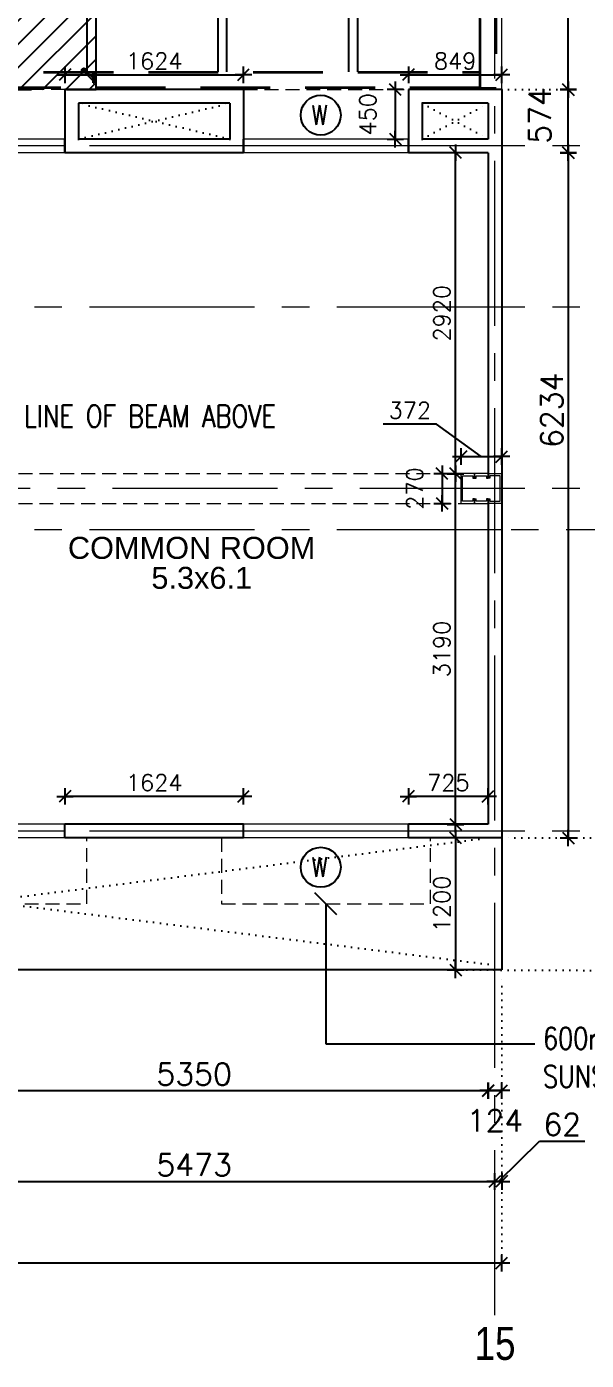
# Model space of a CAD drawing. Header units: inches. Extents: x -234845 to -176446, y -524542 to -442800.
# Drawn here: x -187731 to -182641, y -489235 to -477102 of the extents above; entities that cross this region are included whole.
import ezdxf
from ezdxf.enums import TextEntityAlignment as Align

# ---------------------------------------------------------------- set-up
doc = ezdxf.new("R2010")
doc.units = ezdxf.units.IN
doc.header["$MEASUREMENT"] = 0
doc.header["$PDMODE"] = 34
doc.header["$PDSIZE"] = -10
for name, pattern in [('CENTER2', [1.125, 0.75, -0.125, 0.125, -0.125]), ('DASHED', [19.05, 12.7, -6.35]), ('DOT2', [0.125, 0, -0.125]), ('HIDDEN', [0.375, 0.25, -0.125])]:
    doc.linetypes.add(name, pattern=pattern)
for name, color, linetype in [('1', 35, 'Continuous'), ('4', 4, 'Continuous'), ('ADOOR', 14, 'Continuous'), ('arrow', 23, 'Continuous'), ('COLUMN', 6, 'Continuous'), ('Dim dotted', 30, 'Continuous'), ('Dimension', 10, 'Continuous'), ('DIMENSION1', 4, 'Continuous'), ('GFRG PANELS', 4, 'Continuous'), ('GLASS', 8, 'Continuous'), ('GRID TXT', 4, 'Continuous'), ('GRID-TAGS', 31, 'Continuous'), ('steel column', 6, 'Continuous'), ('STEPS', 161, 'Continuous'), ('win tag', 144, 'Continuous')]:
    doc.layers.add(name, color=color, linetype=linetype)
for name, color, linetype, lineweight in [('DIM', 20, 'Continuous', 25), ('Grid', 254, 'Continuous', 15), ('TEXT', 32, 'Continuous', 18), ('win', 14, 'Continuous', 13)]:
    doc.layers.add(name, color=color, linetype=linetype, lineweight=lineweight)
doc.styles.add('ARIAL', font='arial.ttf')
doc.styles.add('RMTXT', font='romans.shx')
doc.styles.add('ROMANS', font='romans.shx', dxfattribs={"width": 0.8})
doc.styles.get("Standard").update_dxf_attribs({"font": 'arial.ttf'})
doc.styles.add('style1', font='romans.shx', dxfattribs={"width": 0.8})
doc.dimstyles.new('ELEV-DIM', dxfattribs={"dimtxt": 150, "dimasz": 1, "dimexe": 100, "dimexo": 150, "dimgap": 50, "dimtad": 1, "dimdec": 0, "dimzin": 0, "dimdsep": 46, "dimtxsty": 'RMTXT', "dimblk": 'ARH4', "dimcen": 0.09375, "dimdle": 100, "dimse1": 1, "dimse2": 1, "dimclrd": 256, "dimclre": 256, "dimclrt": 151, "dimadec": 0, "dimazin": 0, "dimtfac": 50, "dimtdec": 0, "dimtofl": 0, "dimtmove": 2, "dimatfit": 3, "dimldrblk": 'OBLIQUE', "dimfxl": 1, "dimtolj": 1, "dimtzin": 0, "dimlwd": -1, "dimlwe": -1, "dimarcsym": 0})

# ---------------------------------------------------------------- blocks, each defined once
blk = doc.blocks.new('A$C52683649')
at = {"layer": 'win'}
for p, q in [((0, 124), (1500, 124)), ((0, 62), (1500, 62)), ((0, 0), (1500, 0))]:
    blk.add_line(p, q, dxfattribs=at)
blk = doc.blocks.new('ARH4')
for p, q in [((0, -75), (0, 75)), ((-53.033, -53.033), (53.033, 53.033)), ((75, 0), (-75, 0))]:
    blk.add_line(p, q)
blk = doc.blocks.new('*D583')
at = {"layer": 'DEFPOINTS', "color": 0, "transparency": 16777216}
for p in [(-183410, -485733), (-223252, -488267), (-223252, -488351)]:
    blk.add_point(p, dxfattribs=at)
at = {"layer": 'Dimension', "transparency": 16777216}
blk.add_line((-183411, -488351), (-223251, -488351), dxfattribs=at)
at = {"layer": 'Dimension', "transparency": 16777216, "rotation": 180}
blk.add_blockref('ARH4', (-223252, -488351), dxfattribs=at)
at = {"layer": 'Dimension', "transparency": 16777216}
blk.add_blockref('ARH4', (-183410, -488351), dxfattribs=at)
at = {"layer": 'Dimension', "color": 151, "lineweight": 0, "transparency": 16777216, "insert": (-203331, -488201), "char_height": 200, "attachment_point": 5, "style": 'RMTXT'}
blk.add_mtext('\\A1;39842', dxfattribs=at)
blk = doc.blocks.new('_Oblique')
at = {"color": 0, "linetype": 'ByBlock', "lineweight": -2}
blk.add_line((-0.5, -0.5), (0.5, 0.5), dxfattribs=at)
blk = doc.blocks.new('*D585')
at = {"layer": 'DEFPOINTS', "color": 0, "transparency": 16777216}
for p in [(-183460, -469897), (-183410, -484483), (-179772, -484483)]:
    blk.add_point(p, dxfattribs=at)
at = {"layer": 'Dimension', "transparency": 16777216}
blk.add_line((-179772, -469898), (-179772, -484482), dxfattribs=at)
for p, rotation in [((-179772, -469897), 90), ((-179772, -484483), 270)]:
    blk.add_blockref('ARH4', p, dxfattribs=dict(at, rotation=rotation))
at = {"layer": 'Dimension', "color": 151, "lineweight": 0, "transparency": 16777216, "insert": (-179922, -477190), "char_height": 200, "attachment_point": 5, "rotation": 90, "style": 'RMTXT'}
blk.add_mtext('\\A1;14586', dxfattribs=at)
blk = doc.blocks.new('*D586')
at = {"layer": 'DEFPOINTS', "color": 0, "transparency": 16777216}
for p in [(-184923, -484483, 2), (-189644, -485683), (-179772, -485683)]:
    blk.add_point(p, dxfattribs=at)
at = {"layer": 'Dimension', "transparency": 16777216}
blk.add_line((-179772, -484484), (-179772, -485682), dxfattribs=at)
for p, rotation in [((-179772, -484483), 90), ((-179772, -485683), 270)]:
    blk.add_blockref('ARH4', p, dxfattribs=dict(at, rotation=rotation))
at = {"layer": 'Dimension', "color": 151, "lineweight": 0, "transparency": 16777216, "insert": (-179922, -485083), "char_height": 200, "attachment_point": 5, "rotation": 90, "style": 'RMTXT'}
blk.add_mtext('\\A1;1200', dxfattribs=at)
blk = doc.blocks.new('*D600')
at = {"layer": 'DEFPOINTS', "color": 0, "transparency": 16777216}
for p in [(-183472, -485887), (-188945, -486339, 2), (-183472, -487608)]:
    blk.add_point(p, dxfattribs=at)
at = {"layer": 'Dimension', "transparency": 16777216}
blk.add_line((-188944, -487608), (-183473, -487608), dxfattribs=at)
at = {"layer": 'Dimension', "transparency": 16777216, "rotation": 180}
blk.add_blockref('ARH4', (-188945, -487608), dxfattribs=at)
at = {"layer": 'Dimension', "transparency": 16777216}
blk.add_blockref('ARH4', (-183472, -487608), dxfattribs=at)
at = {"layer": 'Dimension', "color": 151, "lineweight": 0, "transparency": 16777216, "insert": (-186208, -487458), "char_height": 200, "attachment_point": 5, "style": 'RMTXT'}
blk.add_mtext('\\A1;5473', dxfattribs=at)
blk = doc.blocks.new('*D623')
at = {"layer": 'DEFPOINTS', "color": 0, "transparency": 16777216}
for p in [(-183472, -485733), (-183410, -485733), (-183410, -487608)]:
    blk.add_point(p, dxfattribs=at)
at = {"layer": 'Dimension', "transparency": 16777216}
for p, q in [((-183441, -487608), (-183068, -487240)), ((-183068, -487240), (-182653, -487240)), ((-183473, -487608), (-183474, -487608)), ((-183472, -487608), (-183410, -487608)), ((-183409, -487608), (-183408, -487608))]:
    blk.add_line(p, q, dxfattribs=at)
blk.add_blockref('ARH4', (-183472, -487608), dxfattribs=at)
at = {"layer": 'Dimension', "transparency": 16777216, "rotation": 180}
blk.add_blockref('ARH4', (-183410, -487608), dxfattribs=at)
at = {"layer": 'Dimension', "color": 151, "lineweight": 0, "transparency": 16777216, "insert": (-182860, -487090), "char_height": 200, "attachment_point": 5, "style": 'RMTXT'}
blk.add_mtext('\\A1;62', dxfattribs=at)
blk = doc.blocks.new('*D675')
at = {"layer": 'DEFPOINTS', "color": 0, "transparency": 16777216}
for p in [(-183534, -484471), (-183410, -484483), (-183410, -486782)]:
    blk.add_point(p, dxfattribs=at)
at = {"layer": 'Dimension', "transparency": 16777216}
blk.add_line((-183533, -486782), (-183411, -486782), dxfattribs=at)
at = {"layer": 'Dimension', "transparency": 16777216, "rotation": 180}
blk.add_blockref('ARH4', (-183534, -486782), dxfattribs=at)
at = {"layer": 'Dimension', "transparency": 16777216}
blk.add_blockref('ARH4', (-183410, -486782), dxfattribs=at)
at = {"layer": 'Dimension', "color": 151, "lineweight": 0, "transparency": 16777216, "insert": (-183472, -487055), "char_height": 200, "attachment_point": 5, "style": 'RMTXT'}
blk.add_mtext('\\A1;124', dxfattribs=at)
blk = doc.blocks.new('*D676')
at = {"layer": 'DEFPOINTS', "color": 0, "transparency": 16777216}
for p in [(-183533, -484359), (-188883, -484483, 2), (-183533, -486782)]:
    blk.add_point(p, dxfattribs=at)
at = {"layer": 'Dimension', "transparency": 16777216}
blk.add_line((-188882, -486782), (-183534, -486782), dxfattribs=at)
at = {"layer": 'Dimension', "transparency": 16777216, "rotation": 180}
blk.add_blockref('ARH4', (-188883, -486782), dxfattribs=at)
at = {"layer": 'Dimension', "transparency": 16777216}
blk.add_blockref('ARH4', (-183533, -486782), dxfattribs=at)
at = {"layer": 'Dimension', "color": 151, "lineweight": 0, "transparency": 16777216, "insert": (-186208, -486632), "char_height": 200, "attachment_point": 5, "style": 'RMTXT'}
blk.add_mtext('\\A1;5350', dxfattribs=at)
blk = doc.blocks.new('*D677')
at = {"layer": 'DEFPOINTS', "color": 0, "transparency": 16777216}
for p in [(-183534, -484359), (-182216, -484359), (-183410, -484483)]:
    blk.add_point(p, dxfattribs=at)
at = {"layer": 'Dimension', "transparency": 16777216}
blk.add_line((-182216, -484482), (-182216, -484360), dxfattribs=at)
for p, rotation in [((-182216, -484359), 90), ((-182216, -484483), 270)]:
    blk.add_blockref('ARH4', p, dxfattribs=dict(at, rotation=rotation))
at = {"layer": 'Dimension', "color": 151, "lineweight": 0, "transparency": 16777216, "insert": (-181921, -484421), "char_height": 200, "attachment_point": 5, "rotation": 90, "style": 'RMTXT'}
blk.add_mtext('\\A1;124', dxfattribs=at)
blk = doc.blocks.new('*D878')
at = {"layer": 'DEFPOINTS', "color": 0, "transparency": 16777216}
for p in [(-183534, -478249), (-182216, -478249), (-183534, -484359)]:
    blk.add_point(p, dxfattribs=at)
at = {"layer": 'Dimension', "transparency": 16777216}
blk.add_line((-182216, -484358), (-182216, -478250), dxfattribs=at)
for p, rotation in [((-182216, -478249), 90), ((-182216, -484359), 270)]:
    blk.add_blockref('ARH4', p, dxfattribs=dict(at, rotation=rotation))
at = {"layer": 'Dimension', "color": 151, "lineweight": 0, "transparency": 16777216, "insert": (-182366, -481304), "char_height": 200, "attachment_point": 5, "rotation": 90, "style": 'RMTXT'}
blk.add_mtext('\\A1;6110', dxfattribs=at)
blk = doc.blocks.new('*D678')
at = {"layer": 'DEFPOINTS', "color": 0, "transparency": 16777216}
for p in [(-183534, -478125, 0), (-182216, -478125), (-183534, -478249)]:
    blk.add_point(p, dxfattribs=at)
at = {"layer": 'Dimension', "transparency": 16777216}
for p, q in [((-182216, -478248), (-182216, -478126)), ((-182216, -478187), (-181812, -478422)), ((-181812, -478422), (-181812, -479017))]:
    blk.add_line(p, q, dxfattribs=at)
for p, rotation in [((-182216, -478125), 90), ((-182216, -478249), 270)]:
    blk.add_blockref('ARH4', p, dxfattribs=dict(at, rotation=rotation))
at = {"layer": 'Dimension', "color": 151, "lineweight": 0, "transparency": 16777216, "insert": (-181962, -478719), "char_height": 200, "attachment_point": 5, "rotation": 90, "style": 'RMTXT'}
blk.add_mtext('\\A1;124', dxfattribs=at)
blk = doc.blocks.new('*D679')
at = {"layer": 'DEFPOINTS', "color": 0, "transparency": 16777216}
for p in [(-183534, -477799), (-182216, -477799), (-183534, -478125, 0)]:
    blk.add_point(p, dxfattribs=at)
at = {"layer": 'Dimension', "transparency": 16777216}
blk.add_line((-182216, -478124), (-182216, -477800), dxfattribs=at)
for p, rotation in [((-182216, -477799), 90), ((-182216, -478125), 270)]:
    blk.add_blockref('ARH4', p, dxfattribs=dict(at, rotation=rotation))
at = {"layer": 'Dimension', "color": 151, "lineweight": 0, "transparency": 16777216, "insert": (-182428, -477963), "char_height": 200, "attachment_point": 5, "rotation": 90, "style": 'RMTXT'}
blk.add_mtext('\\A1;326', dxfattribs=at)
blk = doc.blocks.new('*D680')
at = {"layer": 'DEFPOINTS', "color": 0, "transparency": 16777216}
for p in [(-183534, -477675, 0), (-182216, -477675), (-183534, -477799)]:
    blk.add_point(p, dxfattribs=at)
at = {"layer": 'Dimension', "transparency": 16777216}
blk.add_line((-182216, -477798), (-182216, -477676), dxfattribs=at)
for p, rotation in [((-182216, -477675), 90), ((-182216, -477799), 270)]:
    blk.add_blockref('ARH4', p, dxfattribs=dict(at, rotation=rotation))
at = {"layer": 'Dimension', "color": 151, "lineweight": 0, "transparency": 16777216, "insert": (-181933, -477737), "char_height": 200, "attachment_point": 5, "rotation": 90, "style": 'RMTXT'}
blk.add_mtext('\\A1;124', dxfattribs=at)
blk = doc.blocks.new('*D879')
at = {"layer": 'DEFPOINTS', "color": 0, "transparency": 16777216}
for p in [(-183364, -469897, 0), (-182216, -469897), (-183410, -477675)]:
    blk.add_point(p, dxfattribs=at)
at = {"layer": 'Dimension', "transparency": 16777216}
blk.add_line((-182216, -477674), (-182216, -469898), dxfattribs=at)
for p, rotation in [((-182216, -469897), 90), ((-182216, -477675), 270)]:
    blk.add_blockref('ARH4', p, dxfattribs=dict(at, rotation=rotation))
at = {"layer": 'Dimension', "color": 151, "lineweight": 0, "transparency": 16777216, "insert": (-182366, -473786), "char_height": 200, "attachment_point": 5, "rotation": 90, "style": 'RMTXT'}
blk.add_mtext('\\A1;7778', dxfattribs=at)
blk = doc.blocks.new('*D693')
at = {"layer": 'DEFPOINTS', "color": 0, "transparency": 16777216}
for p in [(-184259, -484105), (-184259, -484307, 2), (-183534, -484307)]:
    blk.add_point(p, dxfattribs=at)
at = {"layer": 'Dim dotted', "transparency": 16777216}
blk.add_line((-183535, -484105), (-184258, -484105), dxfattribs=at)
at = {"layer": 'Dim dotted', "transparency": 16777216, "rotation": 180}
blk.add_blockref('ARH4', (-184259, -484105), dxfattribs=at)
at = {"layer": 'Dim dotted', "transparency": 16777216}
blk.add_blockref('ARH4', (-183534, -484105), dxfattribs=at)
at = {"layer": 'Dim dotted', "color": 151, "transparency": 16777216, "insert": (-183896, -483980), "char_height": 150, "attachment_point": 5, "style": 'RMTXT'}
blk.add_mtext('\\A1;725', dxfattribs=at)
blk = doc.blocks.new('*D694')
at = {"layer": 'DEFPOINTS', "color": 0, "transparency": 16777216}
for p in [(-187383, -484105), (-187383, -484307, 2), (-185759, -484307, 2)]:
    blk.add_point(p, dxfattribs=at)
at = {"layer": 'Dim dotted', "transparency": 16777216}
blk.add_line((-185760, -484105), (-187382, -484105), dxfattribs=at)
at = {"layer": 'Dim dotted', "transparency": 16777216, "rotation": 180}
blk.add_blockref('ARH4', (-187383, -484105), dxfattribs=at)
at = {"layer": 'Dim dotted', "transparency": 16777216}
blk.add_blockref('ARH4', (-185759, -484105), dxfattribs=at)
at = {"layer": 'Dim dotted', "color": 151, "transparency": 16777216, "insert": (-186571, -483980), "char_height": 150, "attachment_point": 5, "style": 'RMTXT'}
blk.add_mtext('\\A1;1624', dxfattribs=at)
blk = doc.blocks.new('*D695')
at = {"layer": 'DEFPOINTS', "color": 0, "transparency": 16777216}
for p in [(-183830, -481169), (-183534, -481169, 0), (-183534, -484359)]:
    blk.add_point(p, dxfattribs=at)
at = {"layer": 'Dim dotted', "transparency": 16777216}
blk.add_line((-183830, -484358), (-183830, -481170), dxfattribs=at)
for p, rotation in [((-183830, -481169), 90), ((-183830, -484359), 270)]:
    blk.add_blockref('ARH4', p, dxfattribs=dict(at, rotation=rotation))
at = {"layer": 'Dim dotted', "color": 151, "transparency": 16777216, "insert": (-183955, -482764), "char_height": 150, "attachment_point": 5, "rotation": 90, "style": 'RMTXT'}
blk.add_mtext('\\A1;3190', dxfattribs=at)
blk = doc.blocks.new('*D696')
at = {"layer": 'DEFPOINTS', "color": 0, "transparency": 16777216}
for p in [(-183830, -478249), (-183534, -478249), (-183658, -481169, 0)]:
    blk.add_point(p, dxfattribs=at)
at = {"layer": 'Dim dotted', "transparency": 16777216}
blk.add_line((-183830, -481168), (-183830, -478250), dxfattribs=at)
for p, rotation in [((-183830, -478249), 90), ((-183830, -481169), 270)]:
    blk.add_blockref('ARH4', p, dxfattribs=dict(at, rotation=rotation))
at = {"layer": 'Dim dotted', "color": 151, "transparency": 16777216, "insert": (-183955, -479709), "char_height": 150, "attachment_point": 5, "rotation": 90, "style": 'RMTXT'}
blk.add_mtext('\\A1;2920', dxfattribs=at)
blk = doc.blocks.new('*D895')
at = {"layer": 'DEFPOINTS', "color": 0, "transparency": 16777216}
for p in [(-185759, -477540), (-187383, -477675, 2), (-185759, -477675, 2)]:
    blk.add_point(p, dxfattribs=at)
at = {"layer": 'Dim dotted', "transparency": 16777216}
blk.add_line((-187382, -477540), (-185760, -477540), dxfattribs=at)
at = {"layer": 'Dim dotted', "transparency": 16777216, "rotation": 180}
blk.add_blockref('ARH4', (-187383, -477540), dxfattribs=at)
at = {"layer": 'Dim dotted', "transparency": 16777216}
blk.add_blockref('ARH4', (-185759, -477540), dxfattribs=at)
at = {"layer": 'Dim dotted', "color": 151, "transparency": 16777216, "insert": (-186571, -477415), "char_height": 150, "attachment_point": 5, "style": 'RMTXT'}
blk.add_mtext('\\A1;1624', dxfattribs=at)
blk = doc.blocks.new('*D896')
at = {"layer": 'DEFPOINTS', "color": 0, "transparency": 16777216}
for p in [(-183410, -477540), (-184259, -477675, 2), (-183410, -477675)]:
    blk.add_point(p, dxfattribs=at)
at = {"layer": 'Dim dotted', "transparency": 16777216}
blk.add_line((-184258, -477540), (-183411, -477540), dxfattribs=at)
at = {"layer": 'Dim dotted', "transparency": 16777216, "rotation": 180}
blk.add_blockref('ARH4', (-184259, -477540), dxfattribs=at)
at = {"layer": 'Dim dotted', "transparency": 16777216}
blk.add_blockref('ARH4', (-183410, -477540), dxfattribs=at)
at = {"layer": 'Dim dotted', "color": 151, "transparency": 16777216, "insert": (-183834, -477415), "char_height": 150, "attachment_point": 5, "style": 'RMTXT'}
blk.add_mtext('\\A1;849', dxfattribs=at)
blk = doc.blocks.new('*D899')
at = {"layer": 'DEFPOINTS', "color": 0, "transparency": 16777216}
for p in [(-183755, -481169), (-183952, -481439), (-183877, -481439, 0)]:
    blk.add_point(p, dxfattribs=at)
at = {"layer": 'Dim dotted', "transparency": 16777216}
blk.add_line((-183952, -481170), (-183952, -481438), dxfattribs=at)
for p, rotation in [((-183952, -481169), 90), ((-183952, -481439), 270)]:
    blk.add_blockref('ARH4', p, dxfattribs=dict(at, rotation=rotation))
at = {"layer": 'Dim dotted', "color": 151, "transparency": 16777216, "insert": (-184202, -481304), "char_height": 150, "attachment_point": 5, "rotation": 90, "style": 'RMTXT'}
blk.add_mtext('\\A1;270', dxfattribs=at)
blk = doc.blocks.new('*D900')
at = {"layer": 'DEFPOINTS', "color": 0, "transparency": 16777216}
for p in [(-183410, -481013), (-183782, -481169, 0), (-183410, -481169, 0)]:
    blk.add_point(p, dxfattribs=at)
at = {"layer": 'Dim dotted', "transparency": 16777216}
for p, q in [((-184003, -480717), (-184488, -480717)), ((-183596, -481013), (-184003, -480717)), ((-183781, -481013), (-183411, -481013))]:
    blk.add_line(p, q, dxfattribs=at)
at = {"layer": 'Dim dotted', "transparency": 16777216, "rotation": 180}
blk.add_blockref('ARH4', (-183782, -481013), dxfattribs=at)
at = {"layer": 'Dim dotted', "transparency": 16777216}
blk.add_blockref('ARH4', (-183410, -481013), dxfattribs=at)
at = {"layer": 'Dim dotted', "color": 151, "transparency": 16777216, "insert": (-184246, -480592), "char_height": 150, "attachment_point": 5, "style": 'RMTXT'}
blk.add_mtext('\\A1;372', dxfattribs=at)
blk = doc.blocks.new('*D903')
at = {"layer": 'DEFPOINTS', "color": 0, "transparency": 16777216}
for p in [(-184259, -477675, 2), (-184378, -478125), (-184259, -478125, 2)]:
    blk.add_point(p, dxfattribs=at)
at = {"layer": 'Dim dotted', "transparency": 16777216}
blk.add_line((-184378, -477676), (-184378, -478124), dxfattribs=at)
for p, rotation in [((-184378, -477675), 90), ((-184378, -478125), 270)]:
    blk.add_blockref('ARH4', p, dxfattribs=dict(at, rotation=rotation))
at = {"layer": 'Dim dotted', "color": 151, "transparency": 16777216, "insert": (-184628, -477900), "char_height": 150, "attachment_point": 5, "rotation": 90, "style": 'RMTXT'}
blk.add_mtext('\\A1;450', dxfattribs=at)
blk = doc.blocks.new('*D714')
at = {"layer": 'DEFPOINTS', "color": 0, "transparency": 16777216}
for p in [(-183435, -469897, 0), (-182805, -469897), (-183410, -477675)]:
    blk.add_point(p, dxfattribs=at)
at = {"layer": 'Dimension', "transparency": 16777216}
blk.add_line((-182805, -477674), (-182805, -469898), dxfattribs=at)
for p, rotation in [((-182805, -469897), 90), ((-182805, -477675), 270)]:
    blk.add_blockref('ARH4', p, dxfattribs=dict(at, rotation=rotation))
at = {"layer": 'Dimension', "color": 151, "lineweight": 0, "transparency": 16777216, "insert": (-182600, -472567), "char_height": 200, "attachment_point": 5, "rotation": 90, "style": 'RMTXT'}
blk.add_mtext('\\A1;7778', dxfattribs=at)
blk = doc.blocks.new('*D922')
at = {"layer": 'DEFPOINTS', "color": 0, "transparency": 16777216}
for p in [(-183629, -484483, 1), (-183830, -485683), (-183660, -485683)]:
    blk.add_point(p, dxfattribs=at)
at = {"layer": 'Dim dotted', "transparency": 16777216}
blk.add_line((-183830, -484484), (-183830, -485682), dxfattribs=at)
for p, rotation in [((-183830, -484483), 90), ((-183830, -485683), 270)]:
    blk.add_blockref('ARH4', p, dxfattribs=dict(at, rotation=rotation))
at = {"layer": 'Dim dotted', "color": 151, "transparency": 16777216, "insert": (-183955, -485083), "char_height": 150, "attachment_point": 5, "rotation": 90, "style": 'RMTXT'}
blk.add_mtext('\\A1;1200', dxfattribs=at)
blk = doc.blocks.new('*D938')
at = {"layer": 'DEFPOINTS', "color": 0, "transparency": 16777216}
for p in [(-183534, -478249), (-183410, -484483), (-182805, -484483)]:
    blk.add_point(p, dxfattribs=at)
at = {"layer": 'Dimension', "transparency": 16777216}
blk.add_line((-182805, -478250), (-182805, -484482), dxfattribs=at)
for p, rotation in [((-182805, -478249), 90), ((-182805, -484483), 270)]:
    blk.add_blockref('ARH4', p, dxfattribs=dict(at, rotation=rotation))
at = {"layer": 'Dimension', "color": 151, "lineweight": 0, "transparency": 16777216, "insert": (-182955, -480592), "char_height": 200, "attachment_point": 5, "rotation": 90, "style": 'RMTXT'}
blk.add_mtext('\\A1;6234', dxfattribs=at)
blk = doc.blocks.new('*D945')
at = {"layer": 'DEFPOINTS', "color": 0, "transparency": 16777216}
for p in [(-183688, -477675, 1), (-182805, -477675), (-183608, -478249, 0)]:
    blk.add_point(p, dxfattribs=at)
at = {"layer": 'Dimension', "transparency": 16777216}
blk.add_line((-182805, -478248), (-182805, -477676), dxfattribs=at)
for p, rotation in [((-182805, -477675), 90), ((-182805, -478249), 270)]:
    blk.add_blockref('ARH4', p, dxfattribs=dict(at, rotation=rotation))
at = {"layer": 'Dimension', "color": 151, "lineweight": 0, "transparency": 16777216, "insert": (-183063, -477910), "char_height": 200, "attachment_point": 5, "rotation": 90, "style": 'RMTXT'}
blk.add_mtext('\\A1;574', dxfattribs=at)
blk = doc.blocks.new('A$C2EBD1FBF')
at = {"layer": 'steel column'}
blk.add_lwpolyline([(0, 0), (0, 150), (150, 150), (150, 0)], close=True, dxfattribs=at)
at = {"layer": 'steel column', "linetype": 'HIDDEN', "ltscale": 3}
blk.add_lwpolyline([(5, 5), (5, 145), (145, 145), (145, 5)], close=True, dxfattribs=at)
blk = doc.blocks.new('spider web plan')
at = {"layer": 'GLASS'}
for p, q in [((2052642, -1702403), (2052642, -1702410)), ((2052642, -1702428), (2052642, -1702416)), ((2052713, -1702403), (2052713, -1702410)), ((2052713, -1702428), (2052713, -1702416)), ((2052761, -1702428), (2052761, -1702416)), ((2052761, -1702416), (2052761, -1702428)), ((2052642, -1702441), (2052642, -1702434)), ((2052713, -1702441), (2052713, -1702434))]:
    blk.add_line(p, q, dxfattribs=at)
for points in [[(2052586, -1702343), (2052642, -1702403)], [(2052595, -1702334), (2052674, -1702410)], [(2052759, -1702334), (2052681, -1702410)], [(2052769, -1702343), (2052713, -1702403)], [(2052586, -1702500), (2052642, -1702441)], [(2052595, -1702509), (2052674, -1702434)], [(2052759, -1702509), (2052681, -1702434)], [(2052769, -1702500), (2052713, -1702441)]]:
    blk.add_lwpolyline(points, dxfattribs=at)
for points in [[(2052761, -1702410), (2052593, -1702410), (2052593, -1702416), (2052761, -1702416)], [(2052761, -1702434), (2052593, -1702434), (2052593, -1702428), (2052761, -1702428)]]:
    blk.add_lwpolyline(points, close=True, dxfattribs=at)
for centre, radius in [((2052577, -1702325), 20), ((2052577, -1702325), 20), ((2052577, -1702325), 20), ((2052577, -1702325), 10), ((2052777, -1702325), 20), ((2052777, -1702325), 10), ((2052577, -1702518), 20), ((2052577, -1702518), 20), ((2052577, -1702518), 20), ((2052577, -1702518), 10), ((2052777, -1702518), 20), ((2052777, -1702518), 10)]:
    blk.add_circle(centre, radius, dxfattribs=at)
blk = doc.blocks.new('PLAN SPIDER 2')
at = {"layer": 'GLASS'}
for p, q in [((2020118, -1679993, 0), (2020118, -1680000, 0)), ((2020118, -1680018, 0), (2020118, -1680006, 0)), ((2020118, -1680030, 0), (2020118, -1680024, 0)), ((2020154, -1680018, 0), (2020154, -1680006, 0)), ((2020167, -1680000, 0), (2020167, -1680006, 0)), ((2020167, -1680018, 0), (2020167, -1680024, 0))]:
    blk.add_line(p, q, dxfattribs=at)
at = {"layer": 'GLASS', "elevation": 0}
for points in [[(2020062, -1679933), (2020118, -1679993)], [(2020072, -1679924), (2020151, -1680000)], [(2020062, -1680090), (2020118, -1680030)], [(2020167, -1680000), (2020070, -1680000), (2020070, -1680006), (2020167, -1680006)], [(2020167, -1680024), (2020070, -1680024), (2020070, -1680018), (2020167, -1680018)], [(2020072, -1680099), (2020151, -1680024)]]:
    blk.add_lwpolyline(points, dxfattribs=at)
at = {"layer": 'GLASS'}
for centre, radius in [((2020054, -1679915, 0), 20), ((2020054, -1679915, 0), 20), ((2020054, -1679915, 0), 20), ((2020054, -1679915, 0), 10), ((2020054, -1680108, 0), 20), ((2020054, -1680108, 0), 20), ((2020054, -1680108, 0), 20), ((2020054, -1680108, 0), 10)]:
    blk.add_circle(centre, radius, dxfattribs=at)
blk = doc.blocks.new('A$C42AF6D1C')
at = {"layer": 'GLASS'}
for p, q in [((-14, -49, 0), (-7, -49, 0)), ((-7, -97, 0), (-1, -97, 0))]:
    blk.add_line(p, q, dxfattribs=at)
at = {"layer": 'GLASS', "elevation": 0}
for points in [[(-74, 7), (-14, -49)], [(-83, -3), (-7, -81)], [(-7, -97), (-7, -1), (-1, -1), (-1, -97)]]:
    blk.add_lwpolyline(points, dxfattribs=at)
at = {"layer": 'GLASS'}
for radius in [20, 20, 20, 10]:
    blk.add_circle((-92, 15, 0), radius, dxfattribs=at)
blk = doc.blocks.new('A$C47645528')
at = {"layer": '1', "linetype": 'DASHED', "ltscale": 50}
h = blk.add_hatch(dxfattribs=at)
h.set_pattern_fill('ANSI31', color=251, scale=1200)
h.set_pattern_definition([(45, (1184619.9, 695977.51), (-106.066017, 106.066017), [])])
h.paths.add_polyline_path([(-5051, 3934), (-6234, 3934), (-6234, 1887), (-5051, 1887)])
h.paths.add_polyline_path([(-5051, 3934), (-3690, 3934), (-3690, 1887), (-5051, 1887)])
h.paths.add_polyline_path([(-5051, 0), (-6234, 0), (-6234, 1887), (-5051, 1887)])
h.paths.add_polyline_path([(-5051, 0), (-3690, 0), (-3690, 1887), (-5051, 1887)])
at = {"layer": '1', "color": 251, "linetype": 'DASHED', "ltscale": 50, "elevation": 2}
for points in [[(-4912, 3934), (-6234, 3934), (-6234, 2008), (-4912, 2008)], [(-4912, 3934), (-3690, 3934), (-3690, 2008), (-4912, 2008)], [(-4912, 0), (-3690, 0), (-3690, 2008), (-4912, 2008)]]:
    blk.add_lwpolyline(points, close=True, dxfattribs=at)
at = {"layer": '4', "color": 251, "linetype": 'DASHED', "ltscale": 50}
for points in [[(-200, 7628), (-6222, 7628), (-6222, 7778), (-200, 7778)], [(-200, 7634), (-6222, 7634), (-6222, 7772), (-200, 7772)], [(-6222, 7628), (-6072, 7628), (-6072, 12), (-6222, 12)], [(-6216, 7628), (-6078, 7628), (-6078, 12), (-6216, 12)], [(-50, 12), (-200, 12), (-200, 7628), (-50, 7628)], [(-194, 7628), (-56, 7628), (-56, 12), (-194, 12)], [(-200, 12), (-6072, 12), (-6072, 162), (-200, 162)], [(-200, 18), (-6072, 18), (-6072, 156), (-200, 156)]]:
    blk.add_lwpolyline(points, close=True, dxfattribs=at)
at = {"layer": 'DIM', "color": 251, "linetype": 'DASHED', "ltscale": 50}
for p, q in [((-200, 7628), (-6234, 7628)), ((-6234, 0, 0), (-6234, 7628)), ((-4960, 5821, 0), (-4960, 7628, -2)), ((-4880, 5821, 0), (-4880, 7628, -2)), ((-3770, 5821, -1), (-3770, 7628, -2)), ((-3690, 5821, -1), (-3690, 7628, -2)), ((-2580, 5821, 1), (-2580, 7628, 0)), ((-2500, 5821, 1), (-2500, 7628, 0)), ((-1390, 5821, 1), (-1390, 7628, 0)), ((-1310, 5821, 1), (-1310, 7628, 0)), ((-200, 162, 2), (-200, 7628, 2)), ((-4960, 5821), (-6072, 5821, 1)), ((-4960, 5741), (-6072, 5741, 1)), ((-4960, 3934, 0), (-4960, 5741, 0)), ((-3770, 5821, 0), (-4880, 5821)), ((-4880, 3934, 0), (-4880, 5741, 0)), ((-3770, 5741, -1), (-4880, 5741)), ((-3770, 3934, 0), (-3770, 5741, -1)), ((-2580, 5821, 1), (-3690, 5821, 0)), ((-3690, 3934, 0), (-3690, 5741, -1)), ((-2580, 5741, 1), (-3690, 5741, -1)), ((-2580, 3934, 2), (-2580, 5741, 1)), ((-1390, 5821, 1), (-2500, 5821, 1)), ((-2500, 3934, 2), (-2500, 5741, 1)), ((-1390, 5741, 1), (-2500, 5741, 1)), ((-1390, 3934, 2), (-1390, 5741, 1)), ((-200, 5821, 1), (-1310, 5821, 1)), ((-1310, 3934, 2), (-1310, 5741, 1)), ((-200, 5741, 1), (-1310, 5741, 1)), ((-4960, 3934, -2), (-6072, 3934, -1)), ((-3770, 3934, -2), (-4880, 3934, -2)), ((-2580, 3934, -1), (-3690, 3934, -2)), ((-1390, 3934, -1), (-2500, 3934, -1)), ((-200, 3934, -1), (-1310, 3934, -1)), ((-4952, 3854, 0), (-6072, 3854, -1)), ((-4952, 2048, -2), (-4952, 3854, 0)), ((-4872, 2048, -2), (-4872, 3854, 0)), ((-3770, 3854, -3), (-4872, 3854, 0)), ((-3770, 2048, -2), (-3770, 3854)), ((-3690, 2048, -2), (-3690, 3854)), ((-2580, 3854, -1), (-3690, 3854, -3)), ((-2580, 2048, 0), (-2580, 3854, 2)), ((-2500, 2048, 0), (-2500, 3854, 2)), ((-1390, 3854, -1), (-2500, 3854, -1)), ((-1390, 2048, 0), (-1390, 3854, 2)), ((-1310, 2048, 0), (-1310, 3854, 2)), ((-200, 3854, -1), (-1310, 3854, -1)), ((-4952, 2048, -2), (-6072, 2048, 0)), ((-4960, 1968, -1), (-6072, 1968, 0)), ((-4960, 162, -2), (-4960, 1968, -2)), ((-4880, 162, -2), (-4880, 1968, -2)), ((-3770, 1968, -2), (-4880, 1968, -1)), ((-3770, 2048, -2), (-4872, 2048, -2)), ((-3770, 162, -2), (-3770, 1968, -2)), ((-2580, 2048, 0), (-3690, 2048, -2)), ((-3690, 162, -2), (-3690, 1968, -2)), ((-2580, 1968, 0), (-3690, 1968, -2)), ((-2580, 162, 0), (-2580, 1968, 0)), ((-1390, 2048), (-2500, 2048, 0)), ((-2500, 162, 0), (-2500, 1968, 0)), ((-1390, 1968), (-2500, 1968, 0)), ((-1390, 162, 0), (-1390, 1968, 0)), ((-200, 2048, 0), (-1310, 2048)), ((-1310, 162, 0), (-1310, 1968, 0)), ((-200, 1968, 0), (-1310, 1968))]:
    blk.add_line(p, q, dxfattribs=at)
at = {"color": 251, "linetype": 'DASHED', "ltscale": 50}
blk.add_blockref('A$C2EBD1FBF', (-200, 7628), dxfattribs=at)
at = {"layer": 'DIMENSION1', "color": 251, "linetype": 'DASHED', "ltscale": 50, "rotation": 90}
blk.add_blockref('PLAN SPIDER 2', (-1684924, -2016233, 0), dxfattribs=at)
at = {"layer": 'DIMENSION1', "color": 251, "linetype": 'DASHED', "ltscale": 50, "xscale": -1}
blk.add_blockref('PLAN SPIDER 2', (2014038, 1682020, -1), dxfattribs=at)
for name, p, rotation in [('spider web plan', (-2057584, -1700414, -1), 180), ('PLAN SPIDER 2', (-1684924, 2020167, 0), 90)]:
    blk.add_blockref(name, p, dxfattribs=dict(at, rotation=rotation))
at = {"layer": 'DIMENSION1', "color": 251, "linetype": 'DASHED', "ltscale": 50}
blk.add_blockref('PLAN SPIDER 2', (-2023868, 1682020, 2), dxfattribs=at)
at = {"layer": 'GRID TXT', "color": 251, "linetype": 'DASHED', "ltscale": 50, "xscale": -1, "rotation": 180}
blk.add_blockref('A$C42AF6D1C', (-3708, 3837, 2), dxfattribs=at)
at = {"layer": 'GRID TXT', "color": 251, "linetype": 'DASHED', "ltscale": 50}
blk.add_blockref('A$C42AF6D1C', (-3708, 160, 2), dxfattribs=at)

msp = doc.modelspace()

# ---------------------------------------------------------------- linework, layer by layer
at = {"layer": 'ADOOR', "linetype": 'DASHED', "lineweight": 0, "ltscale": 10}
for p, q in [((-187382.8, -477674.6, 2.1), (-188882.8, -477674.6, 2.1)), ((-185758.8, -477674.6, 2.1), (-184258.8, -477674.6, 2.1)), ((-188758.8, -481168.6, -0.2), (-183782, -481168.6, 0)), ((-188758.8, -481438.7, -0.2), (-183782, -481438.7, 0))]:
    msp.add_line(p, q, dxfattribs=at)
at = {"layer": 'ADOOR', "linetype": 'DASHED', "lineweight": 0, "ltscale": 10, "elevation": 2.1}
for points in [[(-187182.8, -484482.6), (-189082.8, -484482.6), (-189082.8, -485082.6), (-187182.8, -485082.6)], [(-184058.8, -484482.6), (-185958.8, -484482.6), (-185958.8, -485082.6), (-184058.8, -485082.6)]]:
    msp.add_lwpolyline(points, close=True, dxfattribs=at)
at = {"layer": 'COLUMN', "lineweight": 0, "ltscale": 505}
for p, q in [((-183658, -481208.7, 0), (-183643, -481208.7, 0)), ((-183658, -481398.7, 0), (-183643, -481398.7, 0))]:
    msp.add_line(p, q, dxfattribs=at)
at = {"layer": 'COLUMN', "lineweight": 0, "ltscale": 505, "elevation": 0}
for points in [[(-183658, -481208.7), (-183658, -481168.6), (-183782, -481168.6), (-183782, -481438.7), (-183658, -481438.7), (-183658, -481398.7), (-183673, -481398.7), (-183673, -481418.7), (-183767, -481418.7), (-183767, -481188.7), (-183673, -481188.7), (-183673, -481208.7), (-183658, -481208.7)], [(-183534, -481208.7), (-183534, -481168.6), (-183658, -481168.6), (-183658, -481208.7)], [(-183643, -481208.7), (-183643, -481188.7), (-183549, -481188.7), (-183549, -481208.7), (-183534, -481208.7)], [(-183534, -481208.7), (-183534, -481168.6), (-183410, -481168.6), (-183410, -481438.7), (-183534, -481438.7), (-183534, -481398.7), (-183519, -481398.7), (-183519, -481418.7), (-183425, -481418.7), (-183425, -481188.7), (-183519, -481188.7), (-183519, -481208.7), (-183534, -481208.7)], [(-183658, -481398.7), (-183658, -481438.7), (-183534, -481438.7), (-183534, -481398.7), (-183549, -481398.7), (-183549, -481418.7), (-183643, -481418.7), (-183643, -481398.7)]]:
    msp.add_lwpolyline(points, dxfattribs=at)
at = {"layer": 'DIM', "color": 8}
for p, q in [((-183409.8, -484482.6), (-183409.8, -485682.6)), ((-183409.8, -485682.6), (-192688, -485682.6))]:
    msp.add_line(p, q, dxfattribs=at)
at = {"layer": 'Dim dotted', "linetype": 'DOT2', "ltscale": 500}
for p, q in [((-183410, -477674.6), (-182729.9, -477674.6)), ((-185882.8, -478124.6, 2.1), (-187258.8, -477798.6, 2.1)), ((-187258.8, -478124.6, 2.1), (-185882.8, -477798.6, 2.1)), ((-184134.8, -477798.6, 2.1), (-183529, -478124.6)), ((-184134.8, -478124.6, 2.1), (-183529, -477798.6)), ((-183534, -485632.6), (-192688, -484482.6)), ((-192688, -485632.6), (-183534, -484482.6)), ((-179847, -484482.6, 2.1), (-183410, -484482.6)), ((-179847, -485699.2), (-183833.4, -485682.6)), ((-183410, -488275.8), (-183410, -485732.6))]:
    msp.add_line(p, q, dxfattribs=at)
at = {"layer": 'GFRG PANELS'}
for p, q in [((-185758.8, -477674.6, 2.1), (-187382.8, -477674.6, 2.1)), ((-187382.8, -477674.6, 2.1), (-187382.8, -478248.6, 2.1)), ((-185758.8, -477674.6, 2.1), (-185758.8, -478248.6, 2.1)), ((-184258.8, -477674.6, 2.1), (-184258.8, -478248.6, 2.1)), ((-183410, -477674.6), (-184258.8, -477674.6, 2.1)), ((-183410, -477674.6), (-183410, -484482.6)), ((-185882.8, -477798.6, 2.1), (-187258.8, -477798.6, 2.1)), ((-187258.8, -477798.6, 2.1), (-187258.8, -478124.6, 2.1)), ((-185882.8, -477798.6, 2.1), (-185882.8, -478124.6, 2.1)), ((-184134.8, -477798.6, 2.1), (-184134.8, -478124.6, 2.1)), ((-183534, -477798.6), (-184134.8, -477798.6, 2.1)), ((-183534, -477798.6), (-183534, -478124.6)), ((-187382.8, -478248.6, -2.1), (-187382.8, -478124.6, -2.1)), ((-185882.8, -478124.6, 1.8), (-187258.8, -478124.6, -1.8)), ((-185758.8, -478248.6, 2.1), (-185758.8, -478124.6, 2.1)), ((-184258.8, -478248.6, 2.1), (-184258.8, -478124.6, 2.1)), ((-183534, -478124.6, 0.4), (-184134.8, -478124.6, 2.1)), ((-185758.8, -478248.6, 2.1), (-187382.8, -478248.6, -2.1)), ((-183534, -478248.6), (-184258.8, -478248.6, 2.1)), ((-183534, -478248.6), (-183534, -481208.7)), ((-183534, -481398.7), (-183534, -484358.6)), ((-185758.8, -484358.6, 2.1), (-187382.8, -484358.6, 2.1)), ((-187382.8, -484482.6, 2.1), (-187382.8, -484358.6, 2.1)), ((-185758.8, -484482.6, 2.1), (-185758.8, -484358.6, 2.1)), ((-183534, -484358.6), (-184258.8, -484358.6, 2.1)), ((-184258.8, -484482.6, 2.1), (-184258.8, -484358.6, 2.1)), ((-185758.8, -484482.6, 2.1), (-187382.8, -484482.6, 2.1)), ((-183410, -484482.6), (-184258.8, -484482.6, 2.1))]:
    msp.add_line(p, q, dxfattribs=at)
at = {"layer": 'Grid', "linetype": 'CENTER2', "lineweight": 5, "ltscale": 2000}
for p, q in [((-183471.5, -488823.8), (-183471.5, -465709.6)), ((-183410, -478186.6), (-233183.3, -478186.6)), ((-178699.8, -478186.6), (-183410, -478186.6)), ((-183410, -479654.3), (-192750, -479654.3)), ((-178699.8, -479654.3), (-183410, -479654.3)), ((-178700.4, -481303.7), (-188944.8, -481303.7, 0)), ((-183410, -481678.3), (-192750, -481678.3)), ((-179075, -481678.3), (-183410, -481678.3)), ((-183410, -484420.6), (-233183.4, -484429.1)), ((-178700.5, -484420.6), (-183410, -484420.6))]:
    msp.add_line(p, q, dxfattribs=at)
at = {"layer": 'STEPS', "lineweight": 5, "ltscale": 100}
msp.add_lwpolyline([(-183410, -477674.6), (-183410, -474332.6)], dxfattribs=at)
at = {"layer": 'win tag'}
for centre in [(-185056.5, -477907.3), (-185056.5, -484749.7)]:
    msp.add_circle(centre, 181.8, dxfattribs=at)

# ---------------------------------------------------------------- block references
at = {"layer": 'COLUMN', "rotation": 180}
for p in [(-187382.8, -478124.6, -2.1), (-184258.8, -478124.6, 2.1), (-187382.8, -484358.6, 2.1), (-184258.8, -484358.6, 2.1)]:
    msp.add_blockref('A$C52683649', p, dxfattribs=at)
at = {"layer": 'DIM'}
msp.add_blockref('A$C47645528', (-183410, -477674.6), dxfattribs=at)

# ---------------------------------------------------------------- texts
at = {"layer": 'GRID-TAGS', "style": 'ARIAL', "width": 0.8}
msp.add_attdef('15', text='', height=300, dxfattribs=at).set_placement((-183471.1, -489081.1), align=Align.MIDDLE_CENTER)
at = {"layer": 'TEXT', "width": 0.8}
for s, style, p in [('LINE OF BEAM ABOVE', 'ROMANS', (-187754.2, -480744.8, -0.1)), ('600mm WIDE GFRG', 'style1', (-183034.4, -486406.2, 2.1)), ('SUNSHADE ABOVE', 'style1', (-183034.4, -486752.8, 2.1))]:
    msp.add_text(s, height=200, dxfattribs=dict(at, style=style)).set_placement(p)
at = {"layer": 'TEXT'}
for s, p in [('COMMON ROOM', (-187356.2, -481943.7)), ('5.3x6.1', (-186597.1, -482216.3))]:
    msp.add_text(s, height=200, dxfattribs=at).set_placement(p)
at = {"layer": 'win tag', "style": 'style1', "width": 0.8}
for p in [(-185140.5, -477993.9), (-185140.5, -484836.3)]:
    msp.add_text('W', height=178.5, dxfattribs=at).set_placement(p)

# ---------------------------------------------------------------- dimensions: what is measured, and where the dimension line sits
at = {"layer": 'Dim dotted'}
for base, p1, p2, picture, middle in [((-185758.8, -477540), (-187382.8, -477674.6, 2.1), (-185758.8, -477674.6, 2.1), '*D895', (-186570.8, -477415)), ((-183410, -477540), (-184258.8, -477674.6, 2.1), (-183410, -477674.6), '*D896', (-183834.4, -477415)), ((-187382.8, -484105.3), (-185758.8, -484306.6, 2.1), (-187382.8, -484306.6, 2.1), '*D694', (-186570.8, -483980.3)), ((-184258.8, -484105.3), (-183534, -484306.6), (-184258.8, -484306.6, 2.1), '*D693', (-183896.4, -483980.3))]:
    dim = msp.add_linear_dim(base=base, p1=p1, p2=p2, dimstyle='ELEV-DIM', override={"dimfxl": 50, "dimfxlon": 1}, dxfattribs=at)
    dim.commit()
    dim.dimension.update_dxf_attribs({"geometry": picture, "text_midpoint": middle})
for base, p1, p2, picture, middle in [((-184378.1, -478124.6), (-184258.8, -477674.6, 2.1), (-184258.8, -478124.6, 2.1), '*D903', (-184628.1, -477899.6)), ((-183830.3, -478248.6), (-183658, -481168.6, 0), (-183534, -478248.6), '*D696', (-183955.3, -479708.6)), ((-183951.9, -481438.7), (-183755.3, -481168.6), (-183876.9, -481438.7, 0), '*D899', (-184201.9, -481303.7)), ((-183830.3, -481168.6), (-183534, -484358.6), (-183534, -481168.6, 0), '*D695', (-183955.3, -482763.6)), ((-183830.3, -485682.6), (-183629.3, -484482.6, 0.6), (-183660.1, -485682.6), '*D922', (-183955.3, -485082.6))]:
    dim = msp.add_linear_dim(base=base, p1=p1, p2=p2, angle=90, dimstyle='ELEV-DIM', override={"dimfxl": 50, "dimfxlon": 1}, dxfattribs=at)
    dim.commit()
    dim.dimension.update_dxf_attribs({"geometry": picture, "text_midpoint": middle})
dim = msp.add_linear_dim(base=(-183410, -481012.6), p1=(-183782, -481168.6, 0), p2=(-183410, -481168.6, 0), dimstyle='ELEV-DIM', override={"dimtmove": 1, "dimfxl": 50, "dimfxlon": 1}, dxfattribs=at)
dim.commit()
dim.dimension.update_dxf_attribs({"geometry": '*D900', "text_midpoint": (-184052.7, -480717), "dimtype": 160})
at = {"layer": 'Dimension', "lineweight": 0}
for base, p1, p2, angle, picture, middle in [((-179772, -484482.6), (-183460, -469896.6), (-183410, -484482.6), 270, '*D585', (-179922, -477189.6)), ((-182216.3, -469896.6), (-183410, -477674.6), (-183364.3, -469896.6, 0.1), 90, '*D879', (-182366.3, -473785.6)), ((-182216.3, -478248.6), (-183534, -484358.6), (-183534, -478248.6), 90, '*D878', (-182366.3, -481303.6)), ((-179772, -485682.6), (-184922.6, -484482.6, 2.1), (-189644, -485682.6), 270, '*D586', (-179922, -485082.6)), ((-223252, -488350.8), (-183410, -485732.6), (-223252, -488267.1), 180, '*D583', (-203331, -488200.8))]:
    dim = msp.add_linear_dim(base=base, p1=p1, p2=p2, angle=angle, dimstyle='ELEV-DIM', override={"dimtxt": 200}, dxfattribs=at)
    dim.commit()
    dim.dimension.update_dxf_attribs({"geometry": picture, "text_midpoint": middle})
for base, p1, p2, angle, override, picture, middle in [((-182804.9, -469896.6), (-183410, -477674.6), (-183435.3, -469896.6, 0), 90, {"dimtxt": 200}, '*D714', (-182600.4, -472567.2)), ((-182216.3, -477674.6), (-183534, -477798.6), (-183534, -477674.6, 0.3), 90, {"dimtxt": 200}, '*D680', (-181932.5, -477736.6)), ((-182804.9, -477674.6), (-183608.1, -478248.6, 0.2), (-183688.1, -477674.6, 0.7), 90, {"dimtxt": 200}, '*D945', (-183063.4, -477909.5)), ((-182216.3, -477798.6), (-183534, -478124.6, 0.4), (-183534, -477798.6), 90, {"dimtxt": 200}, '*D679', (-182428.4, -477963)), ((-182216.3, -478124.6), (-183534, -478248.6), (-183534, -478124.6, 0.4), 90, {"dimtxt": 200, "dimtmove": 1}, '*D678', (-181811.6, -478471.8)), ((-182804.9, -484482.6), (-183534, -478248.6), (-183409.8, -484482.6), 90, {"dimtxt": 200}, '*D938', (-182954.9, -480592.1)), ((-182216.3, -484358.6), (-183410, -484482.6), (-183534, -484358.6), 90, {"dimtxt": 200}, '*D677', (-181920.9, -484420.6)), ((-183409.9887, -487607.9307), (-183471.5179, -485732.6488), (-183409.9887, -485732.6488), 180, {"dimtxt": 200, "dimtmove": 1}, '*D623', (-183017.5742, -487240.2178))]:
    dim = msp.add_linear_dim(base=base, p1=p1, p2=p2, angle=angle, dimstyle='ELEV-DIM', override=override, dxfattribs=at)
    dim.commit()
    dim.dimension.update_dxf_attribs({"geometry": picture, "text_midpoint": middle, "dimtype": 160})
for base, p1, p2, picture, middle in [((-183533, -486782.2), (-188882.8, -484482.6, 1.7), (-183533, -484358.6), '*D676', (-186207.9, -486632.2)), ((-183471.5, -487607.9), (-188944.8, -486339.1, 2.1), (-183471.5, -485887.5), '*D600', (-186208.2, -487457.9))]:
    dim = msp.add_linear_dim(base=base, p1=p1, p2=p2, dimstyle='ELEV-DIM', override={"dimtxt": 200}, dxfattribs=at)
    dim.commit()
    dim.dimension.update_dxf_attribs({"geometry": picture, "text_midpoint": middle})
dim = msp.add_linear_dim(base=(-183410, -486782.2), p1=(-183534, -484470.7), p2=(-183410, -484482.6), dimstyle='ELEV-DIM', override={"dimtxt": 200}, dxfattribs=at)
dim.commit()
dim.dimension.update_dxf_attribs({"geometry": '*D675', "text_midpoint": (-183472, -487054.5), "dimtype": 160})

# ---------------------------------------------------------------- leaders
at = {"layer": 'arrow'}
msp.add_leader([(-185008.8, -485082.6, 2.1), (-185008.8, -486356, 2.1), (-183109.4, -486356, 2.1)], dimstyle='ELEV-DIM', override={"dimasz": 200, "dimtad": 0}, dxfattribs=at)

doc.saveas('drawing.dxf')
